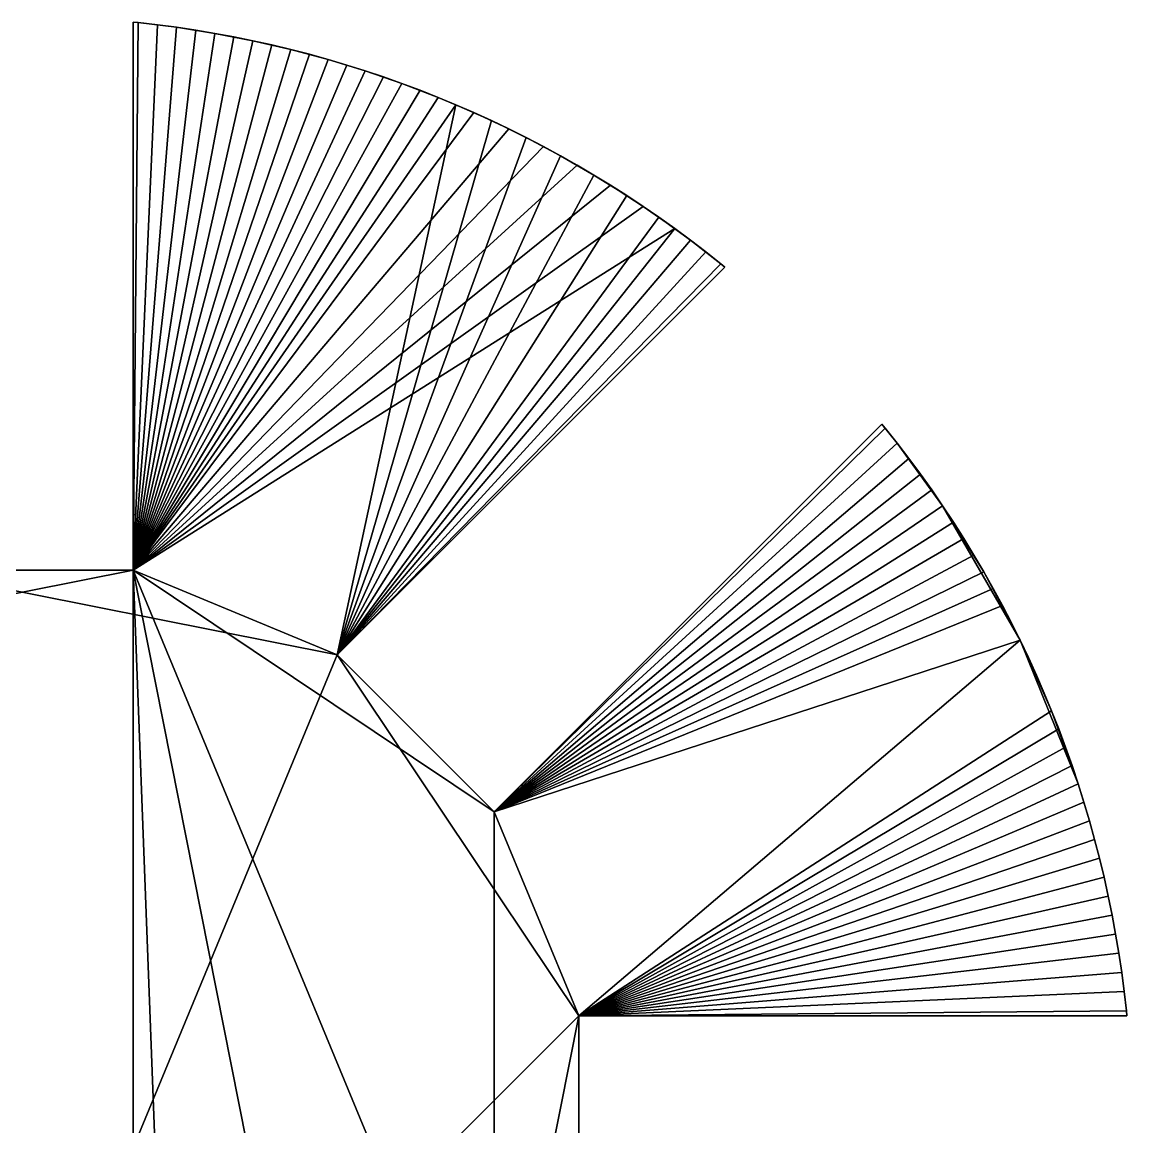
# Model space of a CAD drawing. Extents: x 459.21 to 468.95, y 323.21 to 332.95.
# Drawn here: x 464.079 to 468.95, y 328.083 to 332.954 of the extents above; entities that cross this region are included whole.
import ezdxf

# ---------------------------------------------------------------- set-up
doc = ezdxf.new("R2010")
doc.units = 0
doc.layers.get('0').update_dxf_attribs({"linetype": 'CONTINUOUS'})

msp = doc.modelspace()

# ---------------------------------------------------------------- linework, layer by layer
at = {"color": 7}
for points in [[(464.5909, 332.9522, -0.4896), (464.5909, 332.9522, 0.4896), (464.5687, 332.9543, 0.4896), (464.5909, 332.9522, -0.4896)], [(464.5909, 332.9522, -0.4896), (464.5687, 332.9543, 0.4896), (464.5687, 332.9543, -0.4896), (464.5909, 332.9522, -0.4896)], [(464.5909, 332.9522, -0.4896), (464.5687, 332.9543, -0.4896), (464.5687, 330.5377, -0.4896), (464.5909, 332.9522, -0.4896)], [(464.5687, 330.5377, 0.4896), (464.5687, 332.9543, 0.4896), (464.5909, 332.9522, 0.4896), (464.5687, 330.5377, 0.4896)], [(464.5687, 332.9543, -0.4896), (464.5687, 332.9543, 0.4896), (464.5687, 330.5377, 0.4896), (464.5687, 332.9543, -0.4896)], [(464.5687, 332.9543, -0.4896), (464.5687, 330.5377, 0.4896), (464.5687, 330.5377, -0.4896), (464.5687, 332.9543, -0.4896)], [(464.7605, 332.9314, -0.4896), (464.5909, 332.9522, -0.4896), (464.5687, 330.5377, -0.4896), (464.7605, 332.9314, -0.4896)], [(464.5687, 330.5377, 0.4896), (464.5909, 332.9522, 0.4896), (464.6758, 332.9425, 0.4896), (464.5687, 330.5377, 0.4896)], [(464.5687, 330.5377, 0.4896), (464.6758, 332.9425, 0.4896), (464.7605, 332.9314, 0.4896), (464.5687, 330.5377, 0.4896)], [(464.9293, 332.9046, -0.4896), (464.7605, 332.9314, -0.4896), (464.5687, 330.5377, -0.4896), (464.9293, 332.9046, -0.4896)], [(464.5687, 330.5377, 0.4896), (464.7605, 332.9314, 0.4896), (464.845, 332.9187, 0.4896), (464.5687, 330.5377, 0.4896)], [(464.5909, 332.9522, 0.4896), (464.5909, 332.9522, -0.4896), (464.6758, 332.9425, -0.4896), (464.5909, 332.9522, 0.4896)], [(464.5909, 332.9522, 0.4896), (464.6758, 332.9425, -0.4896), (464.6758, 332.9425, 0.4896), (464.5909, 332.9522, 0.4896)], [(464.7605, 332.9314, -0.4896), (464.6758, 332.9425, -0.4896), (464.5909, 332.9522, -0.4896), (464.7605, 332.9314, -0.4896)], [(464.6758, 332.9425, 0.4896), (464.6758, 332.9425, -0.4896), (464.7605, 332.9314, -0.4896), (464.6758, 332.9425, 0.4896)], [(464.6758, 332.9425, 0.4896), (464.7605, 332.9314, -0.4896), (464.7605, 332.9314, 0.4896), (464.6758, 332.9425, 0.4896)], [(464.7605, 332.9314, 0.4896), (464.7605, 332.9314, -0.4896), (464.845, 332.9187, -0.4896), (464.7605, 332.9314, 0.4896)], [(464.7605, 332.9314, 0.4896), (464.845, 332.9187, -0.4896), (464.845, 332.9187, 0.4896), (464.7605, 332.9314, 0.4896)], [(464.9293, 332.9046, -0.4896), (464.845, 332.9187, -0.4896), (464.7605, 332.9314, -0.4896), (464.9293, 332.9046, -0.4896)], [(464.5687, 330.5377, 0.4896), (464.845, 332.9187, 0.4896), (464.9293, 332.9046, 0.4896), (464.5687, 330.5377, 0.4896)], [(465.097, 332.872, -0.4896), (464.9293, 332.9046, -0.4896), (464.5687, 330.5377, -0.4896), (465.097, 332.872, -0.4896)], [(464.5687, 330.5377, 0.4896), (464.9293, 332.9046, 0.4896), (465.0133, 332.8891, 0.4896), (464.5687, 330.5377, 0.4896)], [(464.5687, 330.5377, 0.4896), (465.0133, 332.8891, 0.4896), (465.097, 332.872, 0.4896), (464.5687, 330.5377, 0.4896)], [(464.845, 332.9187, 0.4896), (464.845, 332.9187, -0.4896), (464.9293, 332.9046, -0.4896), (464.845, 332.9187, 0.4896)], [(464.845, 332.9187, 0.4896), (464.9293, 332.9046, -0.4896), (464.9293, 332.9046, 0.4896), (464.845, 332.9187, 0.4896)], [(464.9293, 332.9046, 0.4896), (464.9293, 332.9046, -0.4896), (465.0133, 332.8891, -0.4896), (464.9293, 332.9046, 0.4896)], [(464.9293, 332.9046, 0.4896), (465.0133, 332.8891, -0.4896), (465.0133, 332.8891, 0.4896), (464.9293, 332.9046, 0.4896)], [(465.097, 332.872, -0.4896), (465.0133, 332.8891, -0.4896), (464.9293, 332.9046, -0.4896), (465.097, 332.872, -0.4896)], [(465.0133, 332.8891, 0.4896), (465.0133, 332.8891, -0.4896), (465.097, 332.872, -0.4896), (465.0133, 332.8891, 0.4896)], [(465.0133, 332.8891, 0.4896), (465.097, 332.872, -0.4896), (465.097, 332.872, 0.4896), (465.0133, 332.8891, 0.4896)], [(465.2635, 332.8336, -0.4896), (465.097, 332.872, -0.4896), (464.5687, 330.5377, -0.4896), (465.2635, 332.8336, -0.4896)], [(464.5687, 330.5377, 0.4896), (465.097, 332.872, 0.4896), (465.1804, 332.8535, 0.4896), (464.5687, 330.5377, 0.4896)], [(464.5687, 330.5377, 0.4896), (465.1804, 332.8535, 0.4896), (465.2635, 332.8336, 0.4896), (464.5687, 330.5377, 0.4896)], [(465.097, 332.872, 0.4896), (465.097, 332.872, -0.4896), (465.1804, 332.8535, -0.4896), (465.097, 332.872, 0.4896)], [(465.097, 332.872, 0.4896), (465.1804, 332.8535, -0.4896), (465.1804, 332.8535, 0.4896), (465.097, 332.872, 0.4896)], [(465.2635, 332.8336, -0.4896), (465.1804, 332.8535, -0.4896), (465.097, 332.872, -0.4896), (465.2635, 332.8336, -0.4896)], [(465.1804, 332.8535, 0.4896), (465.1804, 332.8535, -0.4896), (465.2635, 332.8336, -0.4896), (465.1804, 332.8535, 0.4896)], [(465.1804, 332.8535, 0.4896), (465.2635, 332.8336, -0.4896), (465.2635, 332.8336, 0.4896), (465.1804, 332.8535, 0.4896)], [(465.4286, 332.7894, -0.4896), (465.2635, 332.8336, -0.4896), (464.5687, 330.5377, -0.4896), (465.4286, 332.7894, -0.4896)], [(464.5687, 330.5377, 0.4896), (465.2635, 332.8336, 0.4896), (465.3463, 332.8122, 0.4896), (464.5687, 330.5377, 0.4896)], [(464.5687, 330.5377, 0.4896), (465.3463, 332.8122, 0.4896), (465.4286, 332.7894, 0.4896), (464.5687, 330.5377, 0.4896)], [(465.592, 332.7394, -0.4896), (465.4286, 332.7894, -0.4896), (464.5687, 330.5377, -0.4896), (465.592, 332.7394, -0.4896)], [(464.5687, 330.5377, 0.4896), (465.4286, 332.7894, 0.4896), (465.5105, 332.7651, 0.4896), (464.5687, 330.5377, 0.4896)], [(465.2635, 332.8336, 0.4896), (465.2635, 332.8336, -0.4896), (465.3463, 332.8122, -0.4896), (465.2635, 332.8336, 0.4896)], [(465.2635, 332.8336, 0.4896), (465.3463, 332.8122, -0.4896), (465.3463, 332.8122, 0.4896), (465.2635, 332.8336, 0.4896)], [(465.4286, 332.7894, -0.4896), (465.3463, 332.8122, -0.4896), (465.2635, 332.8336, -0.4896), (465.4286, 332.7894, -0.4896)], [(465.3463, 332.8122, 0.4896), (465.3463, 332.8122, -0.4896), (465.4286, 332.7894, -0.4896), (465.3463, 332.8122, 0.4896)], [(465.3463, 332.8122, 0.4896), (465.4286, 332.7894, -0.4896), (465.4286, 332.7894, 0.4896), (465.3463, 332.8122, 0.4896)], [(465.4286, 332.7894, 0.4896), (465.4286, 332.7894, -0.4896), (465.5105, 332.7651, -0.4896), (465.4286, 332.7894, 0.4896)], [(465.4286, 332.7894, 0.4896), (465.5105, 332.7651, -0.4896), (465.5105, 332.7651, 0.4896), (465.4286, 332.7894, 0.4896)], [(465.592, 332.7394, -0.4896), (465.5105, 332.7651, -0.4896), (465.4286, 332.7894, -0.4896), (465.592, 332.7394, -0.4896)], [(464.5687, 330.5377, 0.4896), (465.5105, 332.7651, 0.4896), (465.592, 332.7394, 0.4896), (464.5687, 330.5377, 0.4896)], [(465.7536, 332.6838, -0.4896), (465.592, 332.7394, -0.4896), (464.5687, 330.5377, -0.4896), (465.7536, 332.6838, -0.4896)], [(464.5687, 330.5377, 0.4896), (465.592, 332.7394, 0.4896), (465.673, 332.7123, 0.4896), (464.5687, 330.5377, 0.4896)], [(465.5105, 332.7651, 0.4896), (465.5105, 332.7651, -0.4896), (465.592, 332.7394, -0.4896), (465.5105, 332.7651, 0.4896)], [(465.5105, 332.7651, 0.4896), (465.592, 332.7394, -0.4896), (465.592, 332.7394, 0.4896), (465.5105, 332.7651, 0.4896)], [(465.592, 332.7394, 0.4896), (465.592, 332.7394, -0.4896), (465.673, 332.7123, -0.4896), (465.592, 332.7394, 0.4896)], [(465.592, 332.7394, 0.4896), (465.673, 332.7123, -0.4896), (465.673, 332.7123, 0.4896), (465.592, 332.7394, 0.4896)], [(465.7536, 332.6838, -0.4896), (465.673, 332.7123, -0.4896), (465.592, 332.7394, -0.4896), (465.7536, 332.6838, -0.4896)], [(464.5687, 330.5377, 0.4896), (465.673, 332.7123, 0.4896), (465.7536, 332.6838, 0.4896), (464.5687, 330.5377, 0.4896)], [(465.673, 332.7123, 0.4896), (465.673, 332.7123, -0.4896), (465.7536, 332.6838, -0.4896), (465.673, 332.7123, 0.4896)], [(465.673, 332.7123, 0.4896), (465.7536, 332.6838, -0.4896), (465.7536, 332.6838, 0.4896), (465.673, 332.7123, 0.4896)], [(465.9131, 332.6225, -0.4896), (465.7536, 332.6838, -0.4896), (464.5687, 330.5377, -0.4896), (465.9131, 332.6225, -0.4896)], [(464.5687, 330.5377, 0.4896), (465.7536, 332.6838, 0.4896), (465.8336, 332.6538, 0.4896), (464.5687, 330.5377, 0.4896)], [(464.5687, 330.5377, 0.4896), (465.8336, 332.6538, 0.4896), (465.9131, 332.6225, 0.4896), (464.5687, 330.5377, 0.4896)], [(465.7536, 332.6838, 0.4896), (465.7536, 332.6838, -0.4896), (465.8336, 332.6538, -0.4896), (465.7536, 332.6838, 0.4896)], [(465.7536, 332.6838, 0.4896), (465.8336, 332.6538, -0.4896), (465.8336, 332.6538, 0.4896), (465.7536, 332.6838, 0.4896)], [(465.9131, 332.6225, -0.4896), (465.8336, 332.6538, -0.4896), (465.7536, 332.6838, -0.4896), (465.9131, 332.6225, -0.4896)], [(465.8336, 332.6538, 0.4896), (465.8336, 332.6538, -0.4896), (465.9131, 332.6225, -0.4896), (465.8336, 332.6538, 0.4896)], [(465.8336, 332.6538, 0.4896), (465.9131, 332.6225, -0.4896), (465.9131, 332.6225, 0.4896), (465.8336, 332.6538, 0.4896)], [(466.0704, 332.5558, -0.4896), (465.9131, 332.6225, -0.4896), (464.5687, 330.5377, -0.4896), (466.0704, 332.5558, -0.4896)], [(464.5687, 330.5377, 0.4896), (465.9131, 332.6225, 0.4896), (465.992, 332.5898, 0.4896), (464.5687, 330.5377, 0.4896)], [(465.9131, 332.6225, 0.4896), (465.9131, 332.6225, -0.4896), (465.992, 332.5898, -0.4896), (465.9131, 332.6225, 0.4896)], [(465.9131, 332.6225, 0.4896), (465.992, 332.5898, -0.4896), (465.992, 332.5898, 0.4896), (465.9131, 332.6225, 0.4896)], [(466.0704, 332.5558, -0.4896), (465.992, 332.5898, -0.4896), (465.9131, 332.6225, -0.4896), (466.0704, 332.5558, -0.4896)], [(464.5687, 330.5377, 0.4896), (465.992, 332.5898, 0.4896), (465.4685, 330.165, 0.4896), (464.5687, 330.5377, 0.4896)], [(466.2253, 332.4835, -0.4896), (466.0704, 332.5558, -0.4896), (464.5687, 330.5377, -0.4896), (466.2253, 332.4835, -0.4896)], [(465.992, 332.5898, 0.4896), (466.1482, 332.5203, 0.4896), (465.4685, 330.165, 0.4896), (465.992, 332.5898, 0.4896)], [(465.992, 332.5898, 0.4896), (465.992, 332.5898, -0.4896), (466.0704, 332.5558, -0.4896), (465.992, 332.5898, 0.4896)], [(465.992, 332.5898, 0.4896), (466.0704, 332.5558, -0.4896), (466.0704, 332.5558, 0.4896), (465.992, 332.5898, 0.4896)], [(465.992, 332.5898, 0.4896), (466.0704, 332.5558, 0.4896), (466.1482, 332.5203, 0.4896), (465.992, 332.5898, 0.4896)], [(466.0704, 332.5558, 0.4896), (466.0704, 332.5558, -0.4896), (466.1482, 332.5203, -0.4896), (466.0704, 332.5558, 0.4896)], [(466.0704, 332.5558, 0.4896), (466.1482, 332.5203, -0.4896), (466.1482, 332.5203, 0.4896), (466.0704, 332.5558, 0.4896)], [(466.2253, 332.4835, -0.4896), (466.1482, 332.5203, -0.4896), (466.0704, 332.5558, -0.4896), (466.2253, 332.4835, -0.4896)], [(466.1482, 332.5203, 0.4896), (466.3017, 332.4454, 0.4896), (465.4685, 330.165, 0.4896), (466.1482, 332.5203, 0.4896)], [(466.1482, 332.5203, 0.4896), (466.1482, 332.5203, -0.4896), (466.2253, 332.4835, -0.4896), (466.1482, 332.5203, 0.4896)], [(466.1482, 332.5203, 0.4896), (466.2253, 332.4835, -0.4896), (466.2253, 332.4835, 0.4896), (466.1482, 332.5203, 0.4896)], [(466.1482, 332.5203, 0.4896), (466.2253, 332.4835, 0.4896), (466.3017, 332.4454, 0.4896), (466.1482, 332.5203, 0.4896)], [(466.3775, 332.406, -0.4896), (466.2253, 332.4835, -0.4896), (464.5687, 330.5377, -0.4896), (466.3775, 332.406, -0.4896)], [(466.3017, 332.4454, 0.4896), (466.4526, 332.3652, 0.4896), (465.4685, 330.165, 0.4896), (466.3017, 332.4454, 0.4896)], [(466.2253, 332.4835, 0.4896), (466.2253, 332.4835, -0.4896), (466.3017, 332.4454, -0.4896), (466.2253, 332.4835, 0.4896)], [(466.2253, 332.4835, 0.4896), (466.3017, 332.4454, -0.4896), (466.3017, 332.4454, 0.4896), (466.2253, 332.4835, 0.4896)], [(466.3775, 332.406, -0.4896), (466.3017, 332.4454, -0.4896), (466.2253, 332.4835, -0.4896), (466.3775, 332.406, -0.4896)], [(466.3017, 332.4454, 0.4896), (466.3017, 332.4454, -0.4896), (466.3775, 332.406, -0.4896), (466.3017, 332.4454, 0.4896)], [(466.3017, 332.4454, 0.4896), (466.3775, 332.406, -0.4896), (466.3775, 332.406, 0.4896), (466.3017, 332.4454, 0.4896)], [(466.3017, 332.4454, 0.4896), (466.3775, 332.406, 0.4896), (466.4526, 332.3652, 0.4896), (466.3017, 332.4454, 0.4896)], [(466.527, 332.3231, -0.4896), (466.3775, 332.406, -0.4896), (464.5687, 330.5377, -0.4896), (466.527, 332.3231, -0.4896)], [(466.3775, 332.406, 0.4896), (466.3775, 332.406, -0.4896), (466.4526, 332.3652, -0.4896), (466.3775, 332.406, 0.4896)], [(466.3775, 332.406, 0.4896), (466.4526, 332.3652, -0.4896), (466.4526, 332.3652, 0.4896), (466.3775, 332.406, 0.4896)], [(466.527, 332.3231, -0.4896), (466.4526, 332.3652, -0.4896), (466.3775, 332.406, -0.4896), (466.527, 332.3231, -0.4896)], [(466.4526, 332.3652, 0.4896), (466.6006, 332.2797, 0.4896), (465.4685, 330.165, 0.4896), (466.4526, 332.3652, 0.4896)], [(466.4526, 332.3652, 0.4896), (466.4526, 332.3652, -0.4896), (466.527, 332.3231, -0.4896), (466.4526, 332.3652, 0.4896)], [(466.4526, 332.3652, 0.4896), (466.527, 332.3231, -0.4896), (466.527, 332.3231, 0.4896), (466.4526, 332.3652, 0.4896)], [(466.4526, 332.3652, 0.4896), (466.527, 332.3231, 0.4896), (466.6006, 332.2797, 0.4896), (466.4526, 332.3652, 0.4896)], [(466.6735, 332.2351, -0.4896), (466.527, 332.3231, -0.4896), (464.5687, 330.5377, -0.4896), (466.6735, 332.2351, -0.4896)], [(466.527, 332.3231, 0.4896), (466.527, 332.3231, -0.4896), (466.6006, 332.2797, -0.4896), (466.527, 332.3231, 0.4896)], [(466.527, 332.3231, 0.4896), (466.6006, 332.2797, -0.4896), (466.6006, 332.2797, 0.4896), (466.527, 332.3231, 0.4896)], [(466.6735, 332.2351, -0.4896), (466.6006, 332.2797, -0.4896), (466.527, 332.3231, -0.4896), (466.6735, 332.2351, -0.4896)], [(466.6006, 332.2797, 0.4896), (466.7455, 332.1892, 0.4896), (465.4685, 330.165, 0.4896), (466.6006, 332.2797, 0.4896)], [(466.6006, 332.2797, 0.4896), (466.6006, 332.2797, -0.4896), (466.6735, 332.2351, -0.4896), (466.6006, 332.2797, 0.4896)], [(466.6006, 332.2797, 0.4896), (466.6735, 332.2351, -0.4896), (466.6735, 332.2351, 0.4896), (466.6006, 332.2797, 0.4896)], [(466.6006, 332.2797, 0.4896), (466.6735, 332.2351, 0.4896), (466.7455, 332.1892, 0.4896), (466.6006, 332.2797, 0.4896)], [(466.8168, 332.142, -0.4896), (466.6735, 332.2351, -0.4896), (464.5687, 330.5377, -0.4896), (466.8168, 332.142, -0.4896)], [(466.6735, 332.2351, 0.4896), (466.6735, 332.2351, -0.4896), (466.7455, 332.1892, -0.4896), (466.6735, 332.2351, 0.4896)], [(466.6735, 332.2351, 0.4896), (466.7455, 332.1892, -0.4896), (466.7455, 332.1892, 0.4896), (466.6735, 332.2351, 0.4896)], [(466.8168, 332.142, -0.4896), (466.7455, 332.1892, -0.4896), (466.6735, 332.2351, -0.4896), (466.8168, 332.142, -0.4896)], [(466.7455, 332.1892, 0.4896), (466.8872, 332.0936, 0.4896), (465.4685, 330.165, 0.4896), (466.7455, 332.1892, 0.4896)], [(466.7455, 332.1892, 0.4896), (466.7455, 332.1892, -0.4896), (466.8168, 332.142, -0.4896), (466.7455, 332.1892, 0.4896)], [(466.7455, 332.1892, 0.4896), (466.8168, 332.142, -0.4896), (466.8168, 332.142, 0.4896), (466.7455, 332.1892, 0.4896)], [(466.7455, 332.1892, 0.4896), (466.8168, 332.142, 0.4896), (466.8872, 332.0936, 0.4896), (466.7455, 332.1892, 0.4896)], [(466.9568, 332.044, -0.4896), (466.8168, 332.142, -0.4896), (464.5687, 330.5377, -0.4896), (466.9568, 332.044, -0.4896)], [(466.8168, 332.142, 0.4896), (466.8168, 332.142, -0.4896), (466.8872, 332.0936, -0.4896), (466.8168, 332.142, 0.4896)], [(466.8168, 332.142, 0.4896), (466.8872, 332.0936, -0.4896), (466.8872, 332.0936, 0.4896), (466.8168, 332.142, 0.4896)], [(466.9568, 332.044, -0.4896), (466.8872, 332.0936, -0.4896), (466.8168, 332.142, -0.4896), (466.9568, 332.044, -0.4896)], [(466.8872, 332.0936, 0.4896), (467.0254, 331.9932, 0.4896), (465.4685, 330.165, 0.4896), (466.8872, 332.0936, 0.4896)], [(466.8872, 332.0936, 0.4896), (466.8872, 332.0936, -0.4896), (466.9568, 332.044, -0.4896), (466.8872, 332.0936, 0.4896)], [(466.8872, 332.0936, 0.4896), (466.9568, 332.044, -0.4896), (466.9568, 332.044, 0.4896), (466.8872, 332.0936, 0.4896)], [(466.8872, 332.0936, 0.4896), (466.9568, 332.044, 0.4896), (467.0254, 331.9932, 0.4896), (466.8872, 332.0936, 0.4896)], [(465.4685, 330.165, -0.4896), (466.9568, 332.044, -0.4896), (464.5687, 330.5377, -0.4896), (465.4685, 330.165, -0.4896)], [(465.4685, 330.165, -0.4896), (467.0254, 331.9932, -0.4896), (466.9568, 332.044, -0.4896), (465.4685, 330.165, -0.4896)], [(466.9568, 332.044, 0.4896), (466.9568, 332.044, -0.4896), (467.0254, 331.9932, -0.4896), (466.9568, 332.044, 0.4896)], [(466.9568, 332.044, 0.4896), (467.0254, 331.9932, -0.4896), (467.0254, 331.9932, 0.4896), (466.9568, 332.044, 0.4896)], [(465.4685, 330.165, -0.4896), (467.0932, 331.9412, -0.4896), (467.0254, 331.9932, -0.4896), (465.4685, 330.165, -0.4896)], [(467.0254, 331.9932, 0.4896), (467.1601, 331.888, 0.4896), (465.4685, 330.165, 0.4896), (467.0254, 331.9932, 0.4896)], [(467.0254, 331.9932, 0.4896), (467.0254, 331.9932, -0.4896), (467.0932, 331.9412, -0.4896), (467.0254, 331.9932, 0.4896)], [(467.0254, 331.9932, 0.4896), (467.0932, 331.9412, -0.4896), (467.0932, 331.9412, 0.4896), (467.0254, 331.9932, 0.4896)], [(467.0254, 331.9932, 0.4896), (467.0932, 331.9412, 0.4896), (467.1601, 331.888, 0.4896), (467.0254, 331.9932, 0.4896)], [(465.4685, 330.165, -0.4896), (467.1601, 331.888, -0.4896), (467.0932, 331.9412, -0.4896), (465.4685, 330.165, -0.4896)], [(467.0932, 331.9412, 0.4896), (467.0932, 331.9412, -0.4896), (467.1601, 331.888, -0.4896), (467.0932, 331.9412, 0.4896)], [(467.0932, 331.9412, 0.4896), (467.1601, 331.888, -0.4896), (467.1601, 331.888, 0.4896), (467.0932, 331.9412, 0.4896)], [(465.4685, 330.165, -0.4896), (467.1773, 331.8738, -0.4896), (467.1601, 331.888, -0.4896), (465.4685, 330.165, -0.4896)], [(467.1601, 331.888, 0.4896), (467.1773, 331.8738, 0.4896), (465.4685, 330.165, 0.4896), (467.1601, 331.888, 0.4896)], [(467.1773, 331.8738, 0.4896), (467.1773, 331.8738, -0.4896), (465.4685, 330.165, -0.4896), (467.1773, 331.8738, 0.4896)], [(467.1773, 331.8738, 0.4896), (465.4685, 330.165, -0.4896), (465.4685, 330.165, 0.4896), (467.1773, 331.8738, 0.4896)], [(467.1773, 331.8738, 0.4896), (467.1601, 331.888, 0.4896), (467.1601, 331.888, -0.4896), (467.1773, 331.8738, 0.4896)], [(467.1773, 331.8738, 0.4896), (467.1601, 331.888, -0.4896), (467.1773, 331.8738, -0.4896), (467.1773, 331.8738, 0.4896)], [(467.937, 331.0974, -0.4896), (467.8696, 331.1815, -0.4896), (466.1608, 329.4727, -0.4896), (467.937, 331.0974, -0.4896)], [(466.1608, 329.4727, 0.4896), (467.8696, 331.1815, 0.4896), (467.8838, 331.1643, 0.4896), (466.1608, 329.4727, 0.4896)], [(467.8696, 331.1815, -0.4896), (467.8696, 331.1815, 0.4896), (466.1608, 329.4727, 0.4896), (467.8696, 331.1815, -0.4896)], [(467.8696, 331.1815, -0.4896), (466.1608, 329.4727, 0.4896), (466.1608, 329.4727, -0.4896), (467.8696, 331.1815, -0.4896)], [(467.8838, 331.1643, -0.4896), (467.8838, 331.1643, 0.4896), (467.8696, 331.1815, 0.4896), (467.8838, 331.1643, -0.4896)], [(467.8838, 331.1643, -0.4896), (467.8696, 331.1815, 0.4896), (467.8696, 331.1815, -0.4896), (467.8838, 331.1643, -0.4896)], [(467.937, 331.0974, -0.4896), (467.8838, 331.1643, -0.4896), (467.8696, 331.1815, -0.4896), (467.937, 331.0974, -0.4896)], [(466.1608, 329.4727, 0.4896), (467.8838, 331.1643, 0.4896), (467.937, 331.0974, 0.4896), (466.1608, 329.4727, 0.4896)], [(467.8838, 331.1643, 0.4896), (467.8838, 331.1643, -0.4896), (467.937, 331.0974, -0.4896), (467.8838, 331.1643, 0.4896)], [(467.8838, 331.1643, 0.4896), (467.937, 331.0974, -0.4896), (467.937, 331.0974, 0.4896), (467.8838, 331.1643, 0.4896)], [(468.1378, 330.821, -0.4896), (467.937, 331.0974, -0.4896), (466.1608, 329.4727, -0.4896), (468.1378, 330.821, -0.4896)], [(466.1608, 329.4727, 0.4896), (467.937, 331.0974, 0.4896), (467.989, 331.0296, 0.4896), (466.1608, 329.4727, 0.4896)], [(467.937, 331.0974, 0.4896), (467.937, 331.0974, -0.4896), (467.989, 331.0296, -0.4896), (467.937, 331.0974, 0.4896)], [(467.937, 331.0974, 0.4896), (467.989, 331.0296, -0.4896), (467.989, 331.0296, 0.4896), (467.937, 331.0974, 0.4896)], [(468.0398, 330.9609, -0.4896), (467.989, 331.0296, -0.4896), (467.937, 331.0974, -0.4896), (468.0398, 330.9609, -0.4896)], [(468.1378, 330.821, -0.4896), (468.0398, 330.9609, -0.4896), (467.937, 331.0974, -0.4896), (468.1378, 330.821, -0.4896)], [(466.1608, 329.4727, 0.4896), (467.989, 331.0296, 0.4896), (468.0398, 330.9609, 0.4896), (466.1608, 329.4727, 0.4896)], [(467.989, 331.0296, 0.4896), (467.989, 331.0296, -0.4896), (468.0398, 330.9609, -0.4896), (467.989, 331.0296, 0.4896)], [(467.989, 331.0296, 0.4896), (468.0398, 330.9609, -0.4896), (468.0398, 330.9609, 0.4896), (467.989, 331.0296, 0.4896)], [(466.1608, 329.4727, 0.4896), (468.0398, 330.9609, 0.4896), (468.0895, 330.8914, 0.4896), (466.1608, 329.4727, 0.4896)], [(468.0398, 330.9609, 0.4896), (468.0398, 330.9609, -0.4896), (468.0895, 330.8914, -0.4896), (468.0398, 330.9609, 0.4896)], [(468.0398, 330.9609, 0.4896), (468.0895, 330.8914, -0.4896), (468.0895, 330.8914, 0.4896), (468.0398, 330.9609, 0.4896)], [(468.1378, 330.821, -0.4896), (468.0895, 330.8914, -0.4896), (468.0398, 330.9609, -0.4896), (468.1378, 330.821, -0.4896)], [(466.1608, 329.4727, 0.4896), (468.0895, 330.8914, 0.4896), (468.1378, 330.821, 0.4896), (466.1608, 329.4727, 0.4896)], [(468.0895, 330.8914, 0.4896), (468.0895, 330.8914, -0.4896), (468.1378, 330.821, -0.4896), (468.0895, 330.8914, 0.4896)], [(468.0895, 330.8914, 0.4896), (468.1378, 330.821, -0.4896), (468.1378, 330.821, 0.4896), (468.0895, 330.8914, 0.4896)], [(468.4794, 330.2295, -0.4896), (468.1378, 330.821, -0.4896), (466.1608, 329.4727, -0.4896), (468.4794, 330.2295, -0.4896)], [(466.1608, 329.4727, 0.4896), (468.1378, 330.821, 0.4896), (468.185, 330.7497, 0.4896), (466.1608, 329.4727, 0.4896)], [(468.1378, 330.821, 0.4896), (468.1378, 330.821, -0.4896), (468.185, 330.7497, -0.4896), (468.1378, 330.821, 0.4896)], [(468.1378, 330.821, 0.4896), (468.185, 330.7497, -0.4896), (468.185, 330.7497, 0.4896), (468.1378, 330.821, 0.4896)], [(468.2309, 330.6776, -0.4896), (468.185, 330.7497, -0.4896), (468.1378, 330.821, -0.4896), (468.2309, 330.6776, -0.4896)], [(468.3189, 330.5312, -0.4896), (468.2309, 330.6776, -0.4896), (468.1378, 330.821, -0.4896), (468.3189, 330.5312, -0.4896)], [(468.4794, 330.2295, -0.4896), (468.3189, 330.5312, -0.4896), (468.1378, 330.821, -0.4896), (468.4794, 330.2295, -0.4896)], [(466.1608, 329.4727, 0.4896), (468.185, 330.7497, 0.4896), (468.2309, 330.6776, 0.4896), (466.1608, 329.4727, 0.4896)], [(468.185, 330.7497, 0.4896), (468.185, 330.7497, -0.4896), (468.2309, 330.6776, -0.4896), (468.185, 330.7497, 0.4896)], [(468.185, 330.7497, 0.4896), (468.2309, 330.6776, -0.4896), (468.2309, 330.6776, 0.4896), (468.185, 330.7497, 0.4896)], [(466.1608, 329.4727, 0.4896), (468.2309, 330.6776, 0.4896), (468.2756, 330.6048, 0.4896), (466.1608, 329.4727, 0.4896)], [(468.2309, 330.6776, 0.4896), (468.2309, 330.6776, -0.4896), (468.2756, 330.6048, -0.4896), (468.2309, 330.6776, 0.4896)], [(468.2309, 330.6776, 0.4896), (468.2756, 330.6048, -0.4896), (468.2756, 330.6048, 0.4896), (468.2309, 330.6776, 0.4896)], [(468.3189, 330.5312, -0.4896), (468.2756, 330.6048, -0.4896), (468.2309, 330.6776, -0.4896), (468.3189, 330.5312, -0.4896)], [(466.1608, 329.4727, 0.4896), (468.2756, 330.6048, 0.4896), (468.3189, 330.5312, 0.4896), (466.1608, 329.4727, 0.4896)], [(468.2756, 330.6048, 0.4896), (468.2756, 330.6048, -0.4896), (468.3189, 330.5312, -0.4896), (468.2756, 330.6048, 0.4896)], [(468.2756, 330.6048, 0.4896), (468.3189, 330.5312, -0.4896), (468.3189, 330.5312, 0.4896), (468.2756, 330.6048, 0.4896)], [(462.6898, 330.165, 0.4896), (463.5896, 330.5377, 0.4896), (464.5687, 330.5377, 0.4896), (462.6898, 330.165, 0.4896)], [(464.5687, 325.629, 0.4896), (462.6898, 330.165, 0.4896), (464.5687, 330.5377, 0.4896), (464.5687, 325.629, 0.4896)], [(465.4685, 330.165, -0.4896), (464.5687, 330.5377, -0.4896), (463.5896, 330.5377, -0.4896), (465.4685, 330.165, -0.4896)], [(463.5896, 325.629, -0.4896), (465.4685, 330.165, -0.4896), (463.5896, 330.5377, -0.4896), (463.5896, 325.629, -0.4896)], [(463.5896, 330.5377, 0.4896), (463.5896, 330.5377, -0.4896), (464.5687, 330.5377, -0.4896), (463.5896, 330.5377, 0.4896)], [(463.5896, 330.5377, 0.4896), (464.5687, 330.5377, -0.4896), (464.5687, 330.5377, 0.4896), (463.5896, 330.5377, 0.4896)], [(464.5687, 330.5377, 0.4896), (465.4685, 330.165, 0.4896), (466.1608, 329.4727, 0.4896), (464.5687, 330.5377, 0.4896)], [(464.845, 323.248, 0.4896), (464.5687, 325.629, 0.4896), (464.5687, 330.5377, 0.4896), (464.845, 323.248, 0.4896)], [(465.4685, 326.0017, 0.4896), (464.845, 323.248, 0.4896), (464.5687, 330.5377, 0.4896), (465.4685, 326.0017, 0.4896)], [(466.1608, 326.694, 0.4896), (465.4685, 326.0017, 0.4896), (464.5687, 330.5377, 0.4896), (466.1608, 326.694, 0.4896)], [(466.1608, 326.694, 0.4896), (464.5687, 330.5377, 0.4896), (466.1608, 329.4727, 0.4896), (466.1608, 326.694, 0.4896)], [(466.1608, 329.4727, 0.4896), (468.3189, 330.5312, 0.4896), (468.361, 330.4568, 0.4896), (466.1608, 329.4727, 0.4896)], [(468.3189, 330.5312, 0.4896), (468.3189, 330.5312, -0.4896), (468.361, 330.4568, -0.4896), (468.3189, 330.5312, 0.4896)], [(468.3189, 330.5312, 0.4896), (468.361, 330.4568, -0.4896), (468.361, 330.4568, 0.4896), (468.3189, 330.5312, 0.4896)], [(468.4018, 330.3817, -0.4896), (468.361, 330.4568, -0.4896), (468.3189, 330.5312, -0.4896), (468.4018, 330.3817, -0.4896)], [(468.4794, 330.2295, -0.4896), (468.4018, 330.3817, -0.4896), (468.3189, 330.5312, -0.4896), (468.4794, 330.2295, -0.4896)], [(466.1608, 329.4727, 0.4896), (468.361, 330.4568, 0.4896), (468.4018, 330.3817, 0.4896), (466.1608, 329.4727, 0.4896)], [(468.361, 330.4568, 0.4896), (468.361, 330.4568, -0.4896), (468.4018, 330.3817, -0.4896), (468.361, 330.4568, 0.4896)], [(468.361, 330.4568, 0.4896), (468.4018, 330.3817, -0.4896), (468.4018, 330.3817, 0.4896), (468.361, 330.4568, 0.4896)], [(466.1608, 329.4727, 0.4896), (468.4018, 330.3817, 0.4896), (468.4794, 330.2295, 0.4896), (466.1608, 329.4727, 0.4896)], [(468.4018, 330.3817, 0.4896), (468.4018, 330.3817, -0.4896), (468.4412, 330.3059, -0.4896), (468.4018, 330.3817, 0.4896)], [(468.4018, 330.3817, 0.4896), (468.4412, 330.3059, -0.4896), (468.4412, 330.3059, 0.4896), (468.4018, 330.3817, 0.4896)], [(468.4794, 330.2295, -0.4896), (468.4412, 330.3059, -0.4896), (468.4018, 330.3817, -0.4896), (468.4794, 330.2295, -0.4896)], [(468.4018, 330.3817, 0.4896), (468.4412, 330.3059, 0.4896), (468.4794, 330.2295, 0.4896), (468.4018, 330.3817, 0.4896)], [(468.4412, 330.3059, 0.4896), (468.4412, 330.3059, -0.4896), (468.4794, 330.2295, -0.4896), (468.4412, 330.3059, 0.4896)], [(468.4412, 330.3059, 0.4896), (468.4794, 330.2295, -0.4896), (468.4794, 330.2295, 0.4896), (468.4412, 330.3059, 0.4896)], [(466.5335, 328.5729, -0.4896), (468.4794, 330.2295, -0.4896), (466.1608, 329.4727, -0.4896), (466.5335, 328.5729, -0.4896)], [(466.5335, 328.5729, 0.4896), (466.1608, 329.4727, 0.4896), (468.4794, 330.2295, 0.4896), (466.5335, 328.5729, 0.4896)], [(466.5335, 328.5729, -0.4896), (468.6183, 329.9173, -0.4896), (468.4794, 330.2295, -0.4896), (466.5335, 328.5729, -0.4896)], [(468.4794, 330.2295, 0.4896), (468.7352, 329.5962, 0.4896), (466.5335, 328.5729, 0.4896), (468.4794, 330.2295, 0.4896)], [(468.4794, 330.2295, 0.4896), (468.4794, 330.2295, -0.4896), (468.5161, 330.1523, -0.4896), (468.4794, 330.2295, 0.4896)], [(468.4794, 330.2295, 0.4896), (468.5161, 330.1523, -0.4896), (468.5161, 330.1523, 0.4896), (468.4794, 330.2295, 0.4896)], [(468.5516, 330.0746, -0.4896), (468.5161, 330.1523, -0.4896), (468.4794, 330.2295, -0.4896), (468.5516, 330.0746, -0.4896)], [(468.6183, 329.9173, -0.4896), (468.5516, 330.0746, -0.4896), (468.4794, 330.2295, -0.4896), (468.6183, 329.9173, -0.4896)], [(468.4794, 330.2295, 0.4896), (468.5161, 330.1523, 0.4896), (468.5516, 330.0746, 0.4896), (468.4794, 330.2295, 0.4896)], [(468.4794, 330.2295, 0.4896), (468.5516, 330.0746, 0.4896), (468.6183, 329.9173, 0.4896), (468.4794, 330.2295, 0.4896)], [(468.4794, 330.2295, 0.4896), (468.6183, 329.9173, 0.4896), (468.7352, 329.5962, 0.4896), (468.4794, 330.2295, 0.4896)], [(464.5687, 325.629, 0.4896), (461.6248, 328.5729, 0.4896), (462.6898, 330.165, 0.4896), (464.5687, 325.629, 0.4896)], [(463.5896, 325.629, -0.4896), (466.5335, 328.5729, -0.4896), (465.4685, 330.165, -0.4896), (463.5896, 325.629, -0.4896)], [(466.5335, 328.5729, -0.4896), (466.1608, 329.4727, -0.4896), (465.4685, 330.165, -0.4896), (466.5335, 328.5729, -0.4896)], [(466.1608, 329.4727, -0.4896), (466.1608, 329.4727, 0.4896), (465.4685, 330.165, 0.4896), (466.1608, 329.4727, -0.4896)], [(466.1608, 329.4727, -0.4896), (465.4685, 330.165, 0.4896), (465.4685, 330.165, -0.4896), (466.1608, 329.4727, -0.4896)], [(468.5161, 330.1523, 0.4896), (468.5161, 330.1523, -0.4896), (468.5516, 330.0746, -0.4896), (468.5161, 330.1523, 0.4896)], [(468.5161, 330.1523, 0.4896), (468.5516, 330.0746, -0.4896), (468.5516, 330.0746, 0.4896), (468.5161, 330.1523, 0.4896)], [(468.5516, 330.0746, 0.4896), (468.5516, 330.0746, -0.4896), (468.5856, 329.9962, -0.4896), (468.5516, 330.0746, 0.4896)], [(468.5516, 330.0746, 0.4896), (468.5856, 329.9962, -0.4896), (468.5856, 329.9962, 0.4896), (468.5516, 330.0746, 0.4896)], [(468.6183, 329.9173, -0.4896), (468.5856, 329.9962, -0.4896), (468.5516, 330.0746, -0.4896), (468.6183, 329.9173, -0.4896)], [(468.5516, 330.0746, 0.4896), (468.5856, 329.9962, 0.4896), (468.6183, 329.9173, 0.4896), (468.5516, 330.0746, 0.4896)], [(468.5856, 329.9962, 0.4896), (468.5856, 329.9962, -0.4896), (468.6183, 329.9173, -0.4896), (468.5856, 329.9962, 0.4896)], [(468.5856, 329.9962, 0.4896), (468.6183, 329.9173, -0.4896), (468.6183, 329.9173, 0.4896), (468.5856, 329.9962, 0.4896)], [(466.5335, 328.5729, -0.4896), (468.6497, 329.8378, -0.4896), (468.6183, 329.9173, -0.4896), (466.5335, 328.5729, -0.4896)], [(468.6183, 329.9173, 0.4896), (468.6183, 329.9173, -0.4896), (468.6497, 329.8378, -0.4896), (468.6183, 329.9173, 0.4896)], [(468.6183, 329.9173, 0.4896), (468.6497, 329.8378, -0.4896), (468.6497, 329.8378, 0.4896), (468.6183, 329.9173, 0.4896)], [(468.6183, 329.9173, 0.4896), (468.6497, 329.8378, 0.4896), (468.6796, 329.7578, 0.4896), (468.6183, 329.9173, 0.4896)], [(468.6183, 329.9173, 0.4896), (468.6796, 329.7578, 0.4896), (468.7352, 329.5962, 0.4896), (468.6183, 329.9173, 0.4896)], [(466.5335, 328.5729, -0.4896), (468.6796, 329.7578, -0.4896), (468.6497, 329.8378, -0.4896), (466.5335, 328.5729, -0.4896)], [(468.6497, 329.8378, 0.4896), (468.6497, 329.8378, -0.4896), (468.6796, 329.7578, -0.4896), (468.6497, 329.8378, 0.4896)], [(468.6497, 329.8378, 0.4896), (468.6796, 329.7578, -0.4896), (468.6796, 329.7578, 0.4896), (468.6497, 329.8378, 0.4896)], [(466.5335, 328.5729, -0.4896), (468.7081, 329.6772, -0.4896), (468.6796, 329.7578, -0.4896), (466.5335, 328.5729, -0.4896)], [(468.6796, 329.7578, 0.4896), (468.6796, 329.7578, -0.4896), (468.7081, 329.6772, -0.4896), (468.6796, 329.7578, 0.4896)], [(468.6796, 329.7578, 0.4896), (468.7081, 329.6772, -0.4896), (468.7081, 329.6772, 0.4896), (468.6796, 329.7578, 0.4896)], [(468.6796, 329.7578, 0.4896), (468.7081, 329.6772, 0.4896), (468.7352, 329.5962, 0.4896), (468.6796, 329.7578, 0.4896)], [(466.5335, 328.5729, -0.4896), (468.7352, 329.5962, -0.4896), (468.7081, 329.6772, -0.4896), (466.5335, 328.5729, -0.4896)], [(468.7081, 329.6772, 0.4896), (468.7081, 329.6772, -0.4896), (468.7352, 329.5962, -0.4896), (468.7081, 329.6772, 0.4896)], [(468.7081, 329.6772, 0.4896), (468.7352, 329.5962, -0.4896), (468.7352, 329.5962, 0.4896), (468.7081, 329.6772, 0.4896)], [(466.5335, 328.5729, -0.4896), (468.7609, 329.5147, -0.4896), (468.7352, 329.5962, -0.4896), (466.5335, 328.5729, -0.4896)], [(468.7352, 329.5962, 0.4896), (468.7852, 329.4328, 0.4896), (466.5335, 328.5729, 0.4896), (468.7352, 329.5962, 0.4896)], [(468.7352, 329.5962, 0.4896), (468.7352, 329.5962, -0.4896), (468.7609, 329.5147, -0.4896), (468.7352, 329.5962, 0.4896)], [(468.7352, 329.5962, 0.4896), (468.7609, 329.5147, -0.4896), (468.7609, 329.5147, 0.4896), (468.7352, 329.5962, 0.4896)], [(468.7352, 329.5962, 0.4896), (468.7609, 329.5147, 0.4896), (468.7852, 329.4328, 0.4896), (468.7352, 329.5962, 0.4896)], [(466.5335, 328.5729, -0.4896), (468.7852, 329.4328, -0.4896), (468.7609, 329.5147, -0.4896), (466.5335, 328.5729, -0.4896)], [(468.7609, 329.5147, 0.4896), (468.7609, 329.5147, -0.4896), (468.7852, 329.4328, -0.4896), (468.7609, 329.5147, 0.4896)], [(468.7609, 329.5147, 0.4896), (468.7852, 329.4328, -0.4896), (468.7852, 329.4328, 0.4896), (468.7609, 329.5147, 0.4896)], [(466.5335, 328.5729, 0.4896), (466.1608, 326.694, 0.4896), (466.1608, 329.4727, 0.4896), (466.5335, 328.5729, 0.4896)], [(466.5335, 328.5729, -0.4896), (468.808, 329.3504, -0.4896), (468.7852, 329.4328, -0.4896), (466.5335, 328.5729, -0.4896)], [(468.7852, 329.4328, 0.4896), (468.808, 329.3504, 0.4896), (466.5335, 328.5729, 0.4896), (468.7852, 329.4328, 0.4896)], [(468.7852, 329.4328, 0.4896), (468.7852, 329.4328, -0.4896), (468.808, 329.3504, -0.4896), (468.7852, 329.4328, 0.4896)], [(468.7852, 329.4328, 0.4896), (468.808, 329.3504, -0.4896), (468.808, 329.3504, 0.4896), (468.7852, 329.4328, 0.4896)], [(466.5335, 328.5729, -0.4896), (468.8294, 329.2677, -0.4896), (468.808, 329.3504, -0.4896), (466.5335, 328.5729, -0.4896)], [(468.808, 329.3504, 0.4896), (468.8294, 329.2677, 0.4896), (466.5335, 328.5729, 0.4896), (468.808, 329.3504, 0.4896)], [(468.808, 329.3504, 0.4896), (468.808, 329.3504, -0.4896), (468.8294, 329.2677, -0.4896), (468.808, 329.3504, 0.4896)], [(468.808, 329.3504, 0.4896), (468.8294, 329.2677, -0.4896), (468.8294, 329.2677, 0.4896), (468.808, 329.3504, 0.4896)], [(466.5335, 328.5729, -0.4896), (468.8493, 329.1846, -0.4896), (468.8294, 329.2677, -0.4896), (466.5335, 328.5729, -0.4896)], [(468.8294, 329.2677, 0.4896), (468.8493, 329.1846, 0.4896), (466.5335, 328.5729, 0.4896), (468.8294, 329.2677, 0.4896)], [(468.8294, 329.2677, 0.4896), (468.8294, 329.2677, -0.4896), (468.8493, 329.1846, -0.4896), (468.8294, 329.2677, 0.4896)], [(468.8294, 329.2677, 0.4896), (468.8493, 329.1846, -0.4896), (468.8493, 329.1846, 0.4896), (468.8294, 329.2677, 0.4896)], [(466.5335, 328.5729, -0.4896), (468.8678, 329.1012, -0.4896), (468.8493, 329.1846, -0.4896), (466.5335, 328.5729, -0.4896)], [(468.8493, 329.1846, 0.4896), (468.8678, 329.1012, 0.4896), (466.5335, 328.5729, 0.4896), (468.8493, 329.1846, 0.4896)], [(468.8493, 329.1846, 0.4896), (468.8493, 329.1846, -0.4896), (468.8678, 329.1012, -0.4896), (468.8493, 329.1846, 0.4896)], [(468.8493, 329.1846, 0.4896), (468.8678, 329.1012, -0.4896), (468.8678, 329.1012, 0.4896), (468.8493, 329.1846, 0.4896)], [(466.5335, 328.5729, -0.4896), (468.8849, 329.0175, -0.4896), (468.8678, 329.1012, -0.4896), (466.5335, 328.5729, -0.4896)], [(468.8678, 329.1012, 0.4896), (468.8849, 329.0175, 0.4896), (466.5335, 328.5729, 0.4896), (468.8678, 329.1012, 0.4896)], [(468.8678, 329.1012, 0.4896), (468.8678, 329.1012, -0.4896), (468.8849, 329.0175, -0.4896), (468.8678, 329.1012, 0.4896)], [(468.8678, 329.1012, 0.4896), (468.8849, 329.0175, -0.4896), (468.8849, 329.0175, 0.4896), (468.8678, 329.1012, 0.4896)], [(466.5335, 328.5729, -0.4896), (468.9004, 328.9335, -0.4896), (468.8849, 329.0175, -0.4896), (466.5335, 328.5729, -0.4896)], [(468.8849, 329.0175, 0.4896), (468.9004, 328.9335, 0.4896), (466.5335, 328.5729, 0.4896), (468.8849, 329.0175, 0.4896)], [(468.8849, 329.0175, 0.4896), (468.8849, 329.0175, -0.4896), (468.9004, 328.9335, -0.4896), (468.8849, 329.0175, 0.4896)], [(468.8849, 329.0175, 0.4896), (468.9004, 328.9335, -0.4896), (468.9004, 328.9335, 0.4896), (468.8849, 329.0175, 0.4896)], [(466.5335, 328.5729, -0.4896), (468.9145, 328.8492, -0.4896), (468.9004, 328.9335, -0.4896), (466.5335, 328.5729, -0.4896)], [(468.9004, 328.9335, 0.4896), (468.9145, 328.8492, 0.4896), (466.5335, 328.5729, 0.4896), (468.9004, 328.9335, 0.4896)], [(468.9004, 328.9335, 0.4896), (468.9004, 328.9335, -0.4896), (468.9145, 328.8492, -0.4896), (468.9004, 328.9335, 0.4896)], [(468.9004, 328.9335, 0.4896), (468.9145, 328.8492, -0.4896), (468.9145, 328.8492, 0.4896), (468.9004, 328.9335, 0.4896)], [(466.5335, 328.5729, -0.4896), (468.9272, 328.7647, -0.4896), (468.9145, 328.8492, -0.4896), (466.5335, 328.5729, -0.4896)], [(468.9145, 328.8492, 0.4896), (468.9272, 328.7647, 0.4896), (466.5335, 328.5729, 0.4896), (468.9145, 328.8492, 0.4896)], [(468.9145, 328.8492, 0.4896), (468.9145, 328.8492, -0.4896), (468.9272, 328.7647, -0.4896), (468.9145, 328.8492, 0.4896)], [(468.9145, 328.8492, 0.4896), (468.9272, 328.7647, -0.4896), (468.9272, 328.7647, 0.4896), (468.9145, 328.8492, 0.4896)], [(466.5335, 328.5729, -0.4896), (468.9383, 328.68, -0.4896), (468.9272, 328.7647, -0.4896), (466.5335, 328.5729, -0.4896)], [(468.9272, 328.7647, 0.4896), (468.9383, 328.68, 0.4896), (466.5335, 328.5729, 0.4896), (468.9272, 328.7647, 0.4896)], [(468.9272, 328.7647, 0.4896), (468.9272, 328.7647, -0.4896), (468.9383, 328.68, -0.4896), (468.9272, 328.7647, 0.4896)], [(468.9272, 328.7647, 0.4896), (468.9383, 328.68, -0.4896), (468.9383, 328.68, 0.4896), (468.9272, 328.7647, 0.4896)], [(466.5335, 328.5729, -0.4896), (468.948, 328.5951, -0.4896), (468.9383, 328.68, -0.4896), (466.5335, 328.5729, -0.4896)], [(468.9383, 328.68, 0.4896), (468.948, 328.5951, 0.4896), (466.5335, 328.5729, 0.4896), (468.9383, 328.68, 0.4896)], [(468.9383, 328.68, 0.4896), (468.9383, 328.68, -0.4896), (468.948, 328.5951, -0.4896), (468.9383, 328.68, 0.4896)], [(468.9383, 328.68, 0.4896), (468.948, 328.5951, -0.4896), (468.948, 328.5951, 0.4896), (468.9383, 328.68, 0.4896)], [(464.5687, 325.629, 0.4896), (461.9975, 326.694, 0.4896), (461.6248, 328.5729, 0.4896), (464.5687, 325.629, 0.4896)], [(463.5896, 325.629, -0.4896), (466.1608, 326.694, -0.4896), (466.5335, 328.5729, -0.4896), (463.5896, 325.629, -0.4896)], [(466.1608, 326.694, -0.4896), (466.5335, 327.5938, -0.4896), (466.5335, 328.5729, -0.4896), (466.1608, 326.694, -0.4896)], [(466.5335, 328.5729, 0.4896), (466.5335, 327.5938, 0.4896), (466.1608, 326.694, 0.4896), (466.5335, 328.5729, 0.4896)], [(466.5335, 328.5729, -0.4896), (468.9501, 328.5729, -0.4896), (468.948, 328.5951, -0.4896), (466.5335, 328.5729, -0.4896)], [(468.948, 328.5951, 0.4896), (468.9501, 328.5729, 0.4896), (466.5335, 328.5729, 0.4896), (468.948, 328.5951, 0.4896)], [(466.5335, 327.5938, -0.4896), (466.5335, 327.5938, 0.4896), (466.5335, 328.5729, 0.4896), (466.5335, 327.5938, -0.4896)], [(466.5335, 327.5938, -0.4896), (466.5335, 328.5729, 0.4896), (466.5335, 328.5729, -0.4896), (466.5335, 327.5938, -0.4896)], [(468.9501, 328.5729, -0.4896), (466.5335, 328.5729, -0.4896), (466.5335, 328.5729, 0.4896), (468.9501, 328.5729, -0.4896)], [(468.9501, 328.5729, -0.4896), (466.5335, 328.5729, 0.4896), (468.9501, 328.5729, 0.4896), (468.9501, 328.5729, -0.4896)], [(468.9501, 328.5729, 0.4896), (468.948, 328.5951, 0.4896), (468.948, 328.5951, -0.4896), (468.9501, 328.5729, 0.4896)], [(468.9501, 328.5729, 0.4896), (468.948, 328.5951, -0.4896), (468.9501, 328.5729, -0.4896), (468.9501, 328.5729, 0.4896)]]:
    msp.add_3dface(points, dxfattribs=at)

doc.saveas('drawing.dxf')
